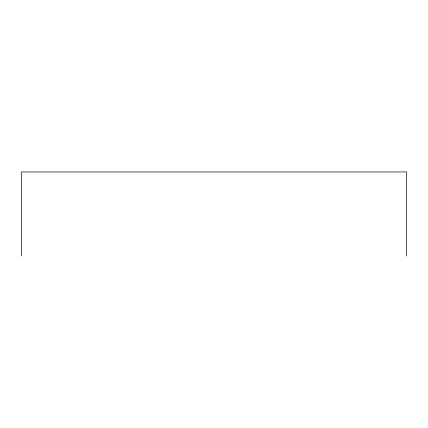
<?xml version="1.0" encoding="UTF-8"?>
<svg xmlns="http://www.w3.org/2000/svg" width="428" height="428" viewBox="0 0 428 428"><rect width="100%" height="100%" fill="white"/><g stroke="black" fill="none" stroke-linecap="round" stroke-linejoin="round"><path stroke-width="0.64" d="M406.6 256.051L406.6 171.949L21.4 171.949L21.4 256.051"/></g></svg>
